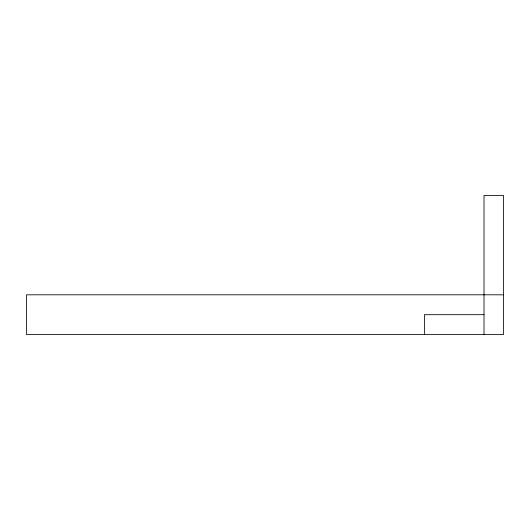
<?xml version="1.0" encoding="UTF-8"?>
<svg xmlns="http://www.w3.org/2000/svg" width="530" height="530" viewBox="0 0 530 530"><rect width="100%" height="100%" fill="white"/><g stroke="black" fill="none" stroke-linecap="round" stroke-linejoin="round"><path stroke-width="0.79" d="M503.5 294.812L26.5 294.812L26.5 334.562L503.5 334.562L503.5 195.438L484.016 195.438L484.016 334.562M484.016 314.688L424.391 314.688L424.391 334.562"/></g></svg>
